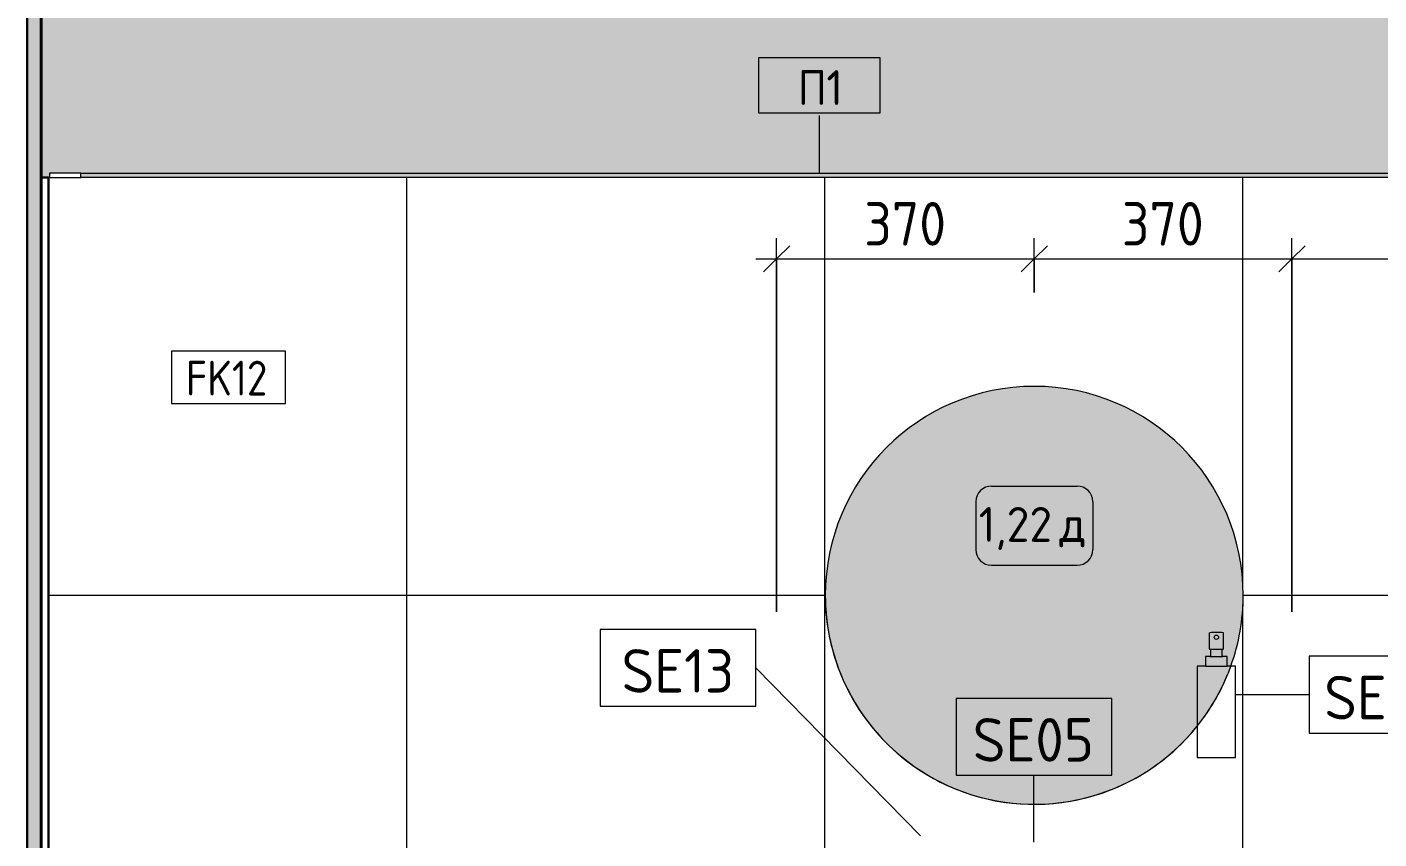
# Model space of a CAD drawing. Header units: millimetres. Extents: x 66053 to 88312, y -1987 to 8211.
# Drawn here: x 81170 to 83111, y 850 to 2016 of the extents above; entities that cross this region are included whole.
import ezdxf

# ---------------------------------------------------------------- set-up
doc = ezdxf.new("R2010")
doc.units = ezdxf.units.MM
for name, color, linetype, lineweight in [('A-ANNO-DIMS', 7, 'Continuous', 9), ('A-ANNO-DIMS-25', 7, 'Continuous', 9), ('A-FLOR-HRAL-IDEN', 7, 'Continuous', 9), ('A-GENM', 7, 'Continuous', 9), ('A-WALL-IDEN', 7, 'Continuous', 9), ('A-WALL-PATT', 7, 'Continuous', 9), ('I-FURN-IDEN', 7, 'Continuous', 9), ('I-WALL', 7, 'Continuous', 9), ('P-SANR-FIXT', 7, 'Continuous', 9), ('P-SANR-FIXT-IDEN', 7, 'Continuous', 9), ('Ограждение', 7, 'Continuous', 9), ('Поручни', 7, 'Continuous', 9)]:
    doc.layers.add(name, color=color, linetype=linetype, lineweight=lineweight)
for name, color, linetype, lineweight, true_color in [('A-WALL-4', 7, 'Continuous', 30, 0x3c3c3c), ('A-WALL-FNSH-2', 7, 'Continuous', 30, 0x3c3c3c), ('I-FURN-10', 7, 'Continuous', 9, 0xb9b9b9), ('I-FURN-11', 7, 'Continuous', 9, 0xc5c5c5), ('I-FURN-6', 7, 'Continuous', 9, 0xc0c0c0), ('I-FURN-7', 7, 'Continuous', 9, 0xacacac), ('I-FURN-9', 7, 'Continuous', 9, 0xd3d3d3), ('I-WALL-1', 7, 'Continuous', 9, 0x787878)]:
    doc.layers.add(name, color=color, linetype=linetype, lineweight=lineweight, true_color=true_color)
doc.layers.add('I-FURN-8', color=7, linetype='Continuous', lineweight=9, true_color=0x7f7f7f, transparency=0.7)
doc.styles.add('GOST Common_1', font='GOST_Common.ttf', dxfattribs={"width": 0.9, "height": 50})
doc.styles.add('GOST Common_2', font='GOST_Common.ttf', dxfattribs={"height": 50})
doc.styles.add('GOST Common_3', font='GOST_Common.ttf', dxfattribs={"height": 62.5})
doc.styles.add('ISOCPEUR_1', font='isocpeur.ttf', dxfattribs={"width": 0.9, "height": 62.5})
doc.dimstyles.new('ISO-2_5_0_9К_БОЛЬШОЙ', dxfattribs={"dimscale": 304.8, "dimtxt": 62.248823, "dimasz": 0.123031, "dimexe": 0.098425, "dimexo": 0.246063, "dimgap": 0, "dimtad": 1, "dimdec": 0, "dimrnd": 10, "dimzin": 0, "dimdsep": 46, "dimtxsty": 'ISOCPEUR_1', "dimblk1": 'OBLIQUE', "dimblk2": 'OBLIQUE', "dimsah": 1, "dimcen": 0.09, "dimdle": 0.098425, "dimazin": 0, "dimtfac": 1, "dimtdec": 4, "dimtix": 1, "dimtmove": 0, "dimatfit": 3, "dimfxl": 1, "dimtvp": 1, "dimtolj": 1, "dimtzin": 0, "dimarcsym": 2})

# ---------------------------------------------------------------- blocks, each defined once
blk = doc.blocks.new('Ограждение - Ограждение-30307474-1_14-4')
at = {"layer": 'Ограждение'}
blk.add_hatch(color=256, dxfattribs=at).paths.add_polyline_path([(6542.7, 1800), (7602.5, 1800), (7602.5, 1806), (5482.5, 1806), (5482.5, 1800), (6479.6, 1800)])
at = {"layer": 'Поручни'}
for p, q in [((5482.5, 1806), (5437.5, 1806)), ((5437.5, 1806), (5437.5, 1800)), ((5482.5, 1806), (7602.5, 1806)), ((5482.5, 1800), (5482.5, 1806)), ((5437.5, 1800), (5482.5, 1800)), ((7602.5, 1800), (5482.5, 1800))]:
    blk.add_line(p, q, dxfattribs=at)
blk = doc.blocks.new('зеркало круглое600д - 1_22д зеркало круглое d600-30456177-1_14-4')
at = {"layer": 'I-FURN-8'}
blk.add_hatch(color=256, dxfattribs=at).paths.add_polyline_path([(6851, 900), (6880.4, 901.4), (6909.6, 905.8), (6938.1, 912.9), (6965.8, 922.8), (6992.5, 935.4), (7017.7, 950.6), (7041.4, 968.1), (7063.2, 987.9), (7082.9, 1009.7), (7085, 1012.5), (7085, 1098.4), (7096.9, 1098.4), (7096.9, 1111.7), (7097.4, 1112.2), (7103.9, 1112.5), (7104.2, 1113.2), (7104.2, 1122.9), (7102.8, 1122.9), (7102.3, 1123.4), (7102.3, 1145.6), (7102.8, 1146.1), (7111.5, 1146.8), (7112.5, 1146.8), (7120.8, 1146.3), (7122.2, 1146.1), (7122.7, 1145.6), (7122.7, 1123.4), (7122.2, 1122.9), (7120.8, 1122.9), (7121.1, 1112.5), (7121.8, 1112.2), (7127.6, 1112.2), (7128.1, 1111.7), (7128.2, 1098.4), (7132.9, 1098.4), (7138.1, 1112.9), (7145.3, 1141.5), (7149.6, 1170.6), (7151, 1200), (7149.6, 1229.4), (7145.3, 1258.5), (7138.1, 1287.1), (7128.2, 1314.8), (7115.6, 1341.4), (7100.5, 1366.7), (7082.9, 1390.3), (7063.2, 1412.1), (7041.4, 1431.9), (7017.7, 1449.4), (6992.5, 1464.6), (6965.8, 1477.2), (6938.1, 1487.1), (6909.6, 1494.2), (6880.4, 1498.6), (6851, 1500), (6821.6, 1498.6), (6792.5, 1494.2), (6764, 1487.1), (6736.2, 1477.2), (6709.6, 1464.6), (6684.4, 1449.4), (6660.7, 1431.9), (6638.9, 1412.1), (6619.1, 1390.3), (6601.6, 1366.7), (6586.5, 1341.4), (6573.9, 1314.8), (6564, 1287.1), (6556.8, 1258.5), (6552.5, 1229.4), (6551, 1200), (6552.5, 1170.6), (6556.8, 1141.5), (6564, 1112.9), (6573.9, 1085.2), (6586.5, 1058.6), (6601.6, 1033.3), (6619.1, 1009.7), (6638.9, 987.9), (6660.7, 968.1), (6684.4, 950.6), (6709.6, 935.4), (6736.2, 922.8), (6764, 912.9), (6792.5, 905.8), (6821.6, 901.4), (6827.1, 901.2)])
h = blk.add_hatch(color=256, dxfattribs=at)
h.paths.add_polyline_path([(7128.1, 1098.4), (7129.1, 1088), (7132.2, 1098.4), (7128.2, 1098.4)])
h.paths.add_polyline_path([(7085, 1012.5), (7089.7, 1018.7), (7089.8, 1020.3), (7100.5, 1033.3), (7127.4, 1098.4), (7128.1, 1098.4), (7128.1, 1111.7), (7127.6, 1112.2), (7121.1, 1112.5), (7120.8, 1113.3), (7120.8, 1122.9), (7122.2, 1122.9), (7122.7, 1123.4), (7122.7, 1145.6), (7122.2, 1146.1), (7117.3, 1146.7), (7111.5, 1146.8), (7103.7, 1146.2), (7102.8, 1146.1), (7102.3, 1145.6), (7102.3, 1123.4), (7102.8, 1122.9), (7104.2, 1122.9), (7103.9, 1112.5), (7103.2, 1112.2), (7097.4, 1112.2), (7096.9, 1111.4), (7096.9, 1098.4), (7085, 1098.4), (7085, 1014.5)])
h = blk.add_hatch(color=256, dxfattribs=at)
h.paths.add_polyline_path([(7100.5, 1033.3), (7115.6, 1058.6), (7129.1, 1087.7), (7132.9, 1098.4), (7132.2, 1098.4), (7129.1, 1088), (7128.1, 1098.4), (7127.4, 1098.4), (7110.4, 1057.3)])
h.paths.add_polyline_path([(7089.7, 1018.7), (7096.9, 1028.9), (7089.8, 1020.3)])
at = {"layer": 'I-FURN-10'}
for start, end in [(322.7777, 337.9583), (338.0071, 340.1748)]:
    blk.add_arc((6851, 1200), 300, start, end, dxfattribs=at)
at = {"layer": 'I-FURN-11'}
blk.add_arc((6851, 1200), 300, 321.2859, 322.7777, dxfattribs=at)
at = {"layer": 'I-FURN-6'}
for start, end in [(0, 180), (180, 321.2859), (340.1748, 360)]:
    blk.add_arc((6851, 1200), 300, start, end, dxfattribs=at)
at = {"layer": 'I-FURN-7'}
for start, end in [(0, 180), (180, 230.625), (340.1748, 360), (247.5, 321.2859), (230.625, 247.5)]:
    blk.add_arc((6851, 1200), 300, start, end, dxfattribs=at)
at = {"layer": 'I-FURN-9'}
for start, end in [(321.2859, 337.9583), (338.0071, 340.1748)]:
    blk.add_arc((6851, 1200), 300, start, end, dxfattribs=at)
blk = doc.blocks.new('TOY_Диспансер мыло - Дозатор Elegance new 11654 019001 хром-30593950-1_14-4')
at = {"layer": 'A-GENM'}
for p, q in [((7102.3, 1145.6), (7102.3, 1123.4)), ((7122.7, 1123.4), (7122.7, 1145.6)), ((7096.9, 1111.7), (7096.9, 1098.4)), ((7103.2, 1112.2), (7097.4, 1112.2)), ((7102.8, 1122.9), (7104.2, 1122.9)), ((7103, 1112.2), (7121.8, 1112.2)), ((7104.2, 1122.9), (7120.8, 1122.9)), ((7104.2, 1122.9), (7104.2, 1113.2)), ((7120.8, 1113.2), (7120.8, 1122.9)), ((7120.8, 1122.9), (7122.2, 1122.9)), ((7127.6, 1112.2), (7121.8, 1112.2)), ((7128.1, 1098.4), (7128.1, 1111.7)), ((7096.9, 1098.4), (7085, 1098.4)), ((7085, 1098.4), (7085, 967.4)), ((7096.7, 1098.5), (7128.1, 1098.5)), ((7140, 1098.4), (7128.1, 1098.4)), ((7140, 967.4), (7140, 1098.4)), ((7085, 967.4), (7140, 967.4))]:
    blk.add_line(p, q, dxfattribs=at)
blk.add_circle((7112.5, 1139.8), 3.04, dxfattribs=at)
for centre, radius, start, end in [((7102.8, 1145.6), 0.5, 90, 180), ((7112.4, 1078.9), 67.9, 89.9095, 98.0905), ((7112.6, 1078.9), 67.9, 81.9095, 90.0905), ((7122.2, 1145.6), 0.5, 0, 90), ((7097.4, 1111.7), 0.5, 90, 180), ((7102.8, 1123.4), 0.5, 180, 270), ((7103.2, 1113.2), 0.988, 270, 0), ((7121.8, 1113.2), 0.988, 180, 270), ((7122.2, 1123.4), 0.5, 270, 0), ((7127.6, 1111.7), 0.5, 0, 90)]:
    blk.add_arc(centre, radius, start, end, dxfattribs=at)
blk = doc.blocks.new('М_ограждение - Типоразмер-25387795-1_14-4')
at = {"layer": 'A-FLOR-HRAL-IDEN'}
for p, q in [((6630, 1971.4), (6455, 1971.4)), ((6455, 1971.4), (6455, 1892.5)), ((6630, 1892.5), (6630, 1971.4)), ((6455, 1892.5), (6630, 1892.5))]:
    blk.add_line(p, q, dxfattribs=at)
blk = doc.blocks.new('М_стена_0001 - Типоразмер_без рамки-25382661-1_14-4')
at = {"layer": 'A-WALL-IDEN'}
for p, q in [((6614.6, 2448.5), (6451.3, 2448.5)), ((6451.3, 2448.5), (6451.3, 2373.5)), ((6614.6, 2373.5), (6614.6, 2448.5)), ((6451.3, 2373.5), (6614.6, 2373.5))]:
    blk.add_line(p, q, dxfattribs=at)
blk = doc.blocks.new('Марка_Мебель - В прямоуг_Balcon_Марка-25523697-1_14-4')
at = {"layer": 'I-FURN-IDEN'}
for p, q in [((6789.7, 1356.9), (6912.4, 1356.9)), ((6767.2, 1334.4), (6767.2, 1265.4)), ((6934.9, 1334.4), (6934.9, 1265.6)), ((6789.5, 1243.1), (6912.4, 1243.1))]:
    blk.add_line(p, q, dxfattribs=at)
for centre, radius, start, end in [((6789.7, 1334.4), 22.5, 90, 180), ((6912.4, 1334.4), 22.5, 0, 90), ((6789.5, 1265.4), 22.3, 180, 270), ((6912.4, 1265.6), 22.5, 270, 0)]:
    blk.add_arc(centre, radius, start, end, dxfattribs=at)
blk = doc.blocks.new('М_сантехническая_рамка1 - В рамке-30590747-1_14-4')
at = {"layer": 'P-SANR-FIXT-IDEN'}
for p, q in [((6304.7, 715.7), (6081.3, 715.7)), ((6081.3, 715.7), (6081.3, 605.3)), ((6304.7, 605.3), (6304.7, 715.7)), ((6081.3, 605.3), (6304.7, 605.3))]:
    blk.add_line(p, q, dxfattribs=at)
blk = doc.blocks.new('DIMBLOCK46-1_14-4')
at = {"layer": 'A-ANNO-DIMS-25'}
for p, q in [((82246.4, 1176.5), (82246.4, 1712.9)), ((82616.3, 1634.5), (82616.3, 1712.9)), ((82216.4, 1682.9), (82616.3, 1682.9)), ((82246.4, 1682.9), (82246.4, 1176.5)), ((82616.3, 1682.9), (82616.3, 1634.5))]:
    blk.add_line(p, q, dxfattribs=at)
at = {"layer": 'A-ANNO-DIMS-25', "lineweight": 20}
for p, q in [((82246.4, 1682.9), (82265.1, 1701.7)), ((82616.3, 1682.9), (82635, 1701.7)), ((82246.4, 1682.9), (82227.6, 1664.2)), ((82616.3, 1682.9), (82597.5, 1664.2))]:
    blk.add_line(p, q, dxfattribs=at)
at = {"layer": 'A-ANNO-DIMS-25', "color": 0, "insert": (82372.1, 1764.6), "char_height": 62.5, "width": 142.215, "attachment_point": 1, "line_spacing_factor": 1.149209, "style": 'ISOCPEUR_1'}
blk.add_mtext('370', dxfattribs=at)
blk = doc.blocks.new('_Oblique')
at = {"color": 0, "linetype": 'ByBlock', "lineweight": -2}
blk.add_line((-0.5, -0.5), (0.5, 0.5), dxfattribs=at)
blk = doc.blocks.new('DIMBLOCK47-1_14-4')
at = {"layer": 'A-ANNO-DIMS-25'}
for p, q in [((82616.3, 1634.5), (82616.3, 1712.9)), ((82986.2, 1176.5), (82986.2, 1712.9)), ((82616.3, 1682.9), (82986.2, 1682.9)), ((82616.3, 1682.9), (82616.3, 1634.5)), ((82986.2, 1682.9), (82986.2, 1176.5))]:
    blk.add_line(p, q, dxfattribs=at)
at = {"layer": 'A-ANNO-DIMS-25', "lineweight": 20}
for p, q in [((82616.3, 1682.9), (82635, 1701.7)), ((82986.2, 1682.9), (83005, 1701.7)), ((82616.3, 1682.9), (82597.5, 1664.2)), ((82986.2, 1682.9), (82967.5, 1664.2))]:
    blk.add_line(p, q, dxfattribs=at)
at = {"layer": 'A-ANNO-DIMS-25', "color": 0, "insert": (82742, 1764.6), "char_height": 62.5, "width": 142.215, "attachment_point": 1, "line_spacing_factor": 1.149209, "style": 'ISOCPEUR_1'}
blk.add_mtext('370', dxfattribs=at)
blk = doc.blocks.new('DIMBLOCK48-1_14-4')
at = {"layer": 'A-ANNO-DIMS-25'}
for p, q in [((82986.2, 1176.5), (82986.2, 1712.9)), ((83412.9, 1634.5), (83412.9, 1712.9)), ((82986.2, 1682.9), (83442.9, 1682.9)), ((82986.2, 1682.9), (82986.2, 1176.5)), ((83412.9, 1682.9), (83412.9, 1634.5))]:
    blk.add_line(p, q, dxfattribs=at)
at = {"layer": 'A-ANNO-DIMS-25', "lineweight": 20}
for p, q in [((82986.2, 1682.9), (83005, 1701.7)), ((83412.9, 1682.9), (83431.7, 1701.7)), ((82986.2, 1682.9), (82967.5, 1664.2)), ((83412.9, 1682.9), (83394.2, 1664.2))]:
    blk.add_line(p, q, dxfattribs=at)
at = {"layer": 'A-ANNO-DIMS-25', "color": 0, "insert": (83137.3, 1764.6), "char_height": 62.5, "width": 149.397, "attachment_point": 1, "line_spacing_factor": 1.149209, "style": 'ISOCPEUR_1'}
blk.add_mtext('430', dxfattribs=at)

msp = doc.modelspace()

# ---------------------------------------------------------------- hatches: boundary and pattern name
at = {"layer": 'A-WALL-PATT'}
msp.add_hatch(color=256, dxfattribs=at).paths.add_polyline_path([(81202.7, 1800), (81202.7, 1806), (83412.7, 1806), (83412.7, 1800), (83424.2, 1800), (83424.2, 3400), (81191.2, 3400), (81191.2, 1800), (81201.2, 1800)])
h = msp.add_hatch(dxfattribs=at)
h.set_pattern_fill('FP_20', color=256, style=0, pattern_type=2)
h.set_pattern_definition([(90, (83515.25, 0), (-600, 4e-14), []), (180, (83515.25, 0), (-7e-14, -600), [])])
h.paths.add_polyline_path([(82594.8, 793.7), (82595, 793.9), (82595.1, 794.9), (82595.4, 795.1), (82595.6, 795.3), (82595.6, 795.7), (82596.3, 795.2), (82596.6, 795.4), (82596.3, 796), (82596.8, 796.1), (82595.7, 798.9), (82595.8, 807.1), (82595.5, 807.1), (82595.3, 806.2), (82595.2, 806.3), (82595, 810.5), (82594.7, 801.2), (82594.7, 794.6), (82594.8, 793.7)])
h.paths.add_polyline_path([(81450.5, 0), (81715.2, 0), (81715.2, 264.8), (81678.9, 264.7), (81715, 400), (81715.2, 400), (81715.2, 600), (82296.3, 600), (82296.3, 700), (82592.8, 700), (82594.6, 790.7), (82594.6, 791.1), (82594.6, 802.7), (82595.2, 822), (82595.9, 843), (82595.6, 842.1), (82595.8, 844.8), (82596, 845), (82596, 845.5), (82635.6, 845.3), (82636, 830.8), (82637.3, 782.4), (82638.7, 700), (82936.3, 700), (82936.3, 535), (82646.3, 535), (82646.3, 476), (82651, 470), (82655, 460.4), (82656.3, 450), (82655, 439.6), (82651, 430), (82646.3, 424), (82646.3, 346), (82586.3, 346), (82586.3, 424), (82581.7, 430), (82577.7, 439.6), (82576.3, 450), (82577.7, 460.4), (82581.7, 470), (82586.3, 476), (82586.3, 535), (82315.2, 535), (82315.2, 0), (83414.2, 0), (83414.2, 1800), (81201.2, 1800), (81201.2, 0), (81316.1, 0), (81450.5, 36.1)])
h.paths.add_polyline_path([(82636.5, 783.6), (82637.2, 787.4), (82636.9, 786.2), (82636.5, 783.9)])
h.paths.add_polyline_path([(82636.7, 792.4), (82637.1, 793.7), (82636.4, 809.2), (82636, 808.4), (82635.7, 804.8), (82635.6, 804.5), (82635.8, 798.3), (82635, 796.6), (82635.8, 797), (82635.5, 796.4), (82635.9, 796.1), (82635.9, 795.8), (82636.2, 795.7), (82636.3, 795.2), (82636.5, 794.9), (82636.8, 794.9), (82636.7, 792.6)])
h.paths.add_polyline_path([(82634.7, 796.1), (82635, 796.5), (82634.9, 796.4), (82634.8, 796.2)])
h.paths.add_polyline_path([(82595, 812.5), (82595.5, 813), (82595, 813.9), (82595, 812.9)])
h.paths.add_polyline_path([(82636.5, 812.5), (82636.2, 813.3), (82636.2, 812.9), (82636.4, 812.6)])
h.paths.add_polyline_path([(82636.2, 813.9), (82636.5, 814.3), (82636.2, 814.2), (82636.2, 814)])
h.paths.add_polyline_path([(82595.5, 814.6), (82595.3, 814.7), (82595.4, 814.6)])
h.paths.add_polyline_path([(82595.5, 814.8), (82595.4, 815.2), (82595.1, 815.2), (82595.1, 814.9), (82595.4, 814.9)])
h.paths.add_polyline_path([(82595.3, 839.7), (82595.4, 843.7), (82595.3, 840.5)])
h.paths.add_polyline_path([(82616.3, 900), (82586.9, 901.4), (82557.8, 905.8), (82529.2, 912.9), (82501.5, 922.8), (82474.9, 935.4), (82449.6, 950.6), (82426, 968.1), (82404.2, 987.9), (82384.4, 1009.7), (82366.8, 1033.3), (82351.7, 1058.6), (82339.1, 1085.2), (82329.2, 1112.9), (82322, 1141.5), (82317.7, 1170.6), (82316.3, 1200), (82317.7, 1229.4), (82322, 1258.5), (82329.2, 1287.1), (82339.1, 1314.8), (82351.7, 1341.4), (82366.8, 1366.7), (82384.4, 1390.3), (82404.2, 1412.1), (82426, 1431.9), (82449.6, 1449.4), (82474.9, 1464.6), (82501.5, 1477.2), (82529.2, 1487.1), (82557.8, 1494.2), (82586.9, 1498.6), (82616.3, 1500), (82645.7, 1498.6), (82674.8, 1494.2), (82703.4, 1487.1), (82731.1, 1477.2), (82757.7, 1464.6), (82783, 1449.4), (82806.6, 1431.9), (82828.4, 1412.1), (82848.2, 1390.3), (82865.7, 1366.7), (82880.9, 1341.4), (82893.4, 1314.8), (82903.4, 1287.1), (82910.5, 1258.5), (82914.8, 1229.4), (82916.3, 1200), (82914.8, 1170.6), (82910.5, 1141.5), (82903.4, 1112.9), (82898.2, 1098.4), (82905.2, 1098.4), (82905.2, 967.4), (82850.2, 967.4), (82850.2, 1012.5), (82848.2, 1009.7), (82828.4, 987.9), (82806.6, 968.1), (82783, 950.6), (82757.7, 935.4), (82731.1, 922.8), (82703.4, 912.9), (82674.8, 905.8), (82645.7, 901.4)])
at = {"layer": 'I-WALL-1'}
h = msp.add_hatch(dxfattribs=at)
h.set_pattern_fill('FP_18', color=256, style=0, pattern_type=2)
h.set_pattern_definition([(0, (75765.249, 0), (30.48, 7.62), [2.515, -20.345, 2.515, -20.345, -121.92]), (0, (75765.249, 0), (30.48, 7.62), [-45.72, 2.515, -43.205, 2.515, -20.345, -53.34]), (0, (75765.249, 0), (30.48, 7.62), [-114.3, 2.515, -12.725, 2.515, -35.585]), (120, (75776.679, 3.81), (-21.839114, 22.586454), [2.515, -20.345, 2.515, -20.345, -121.92]), (120, (75776.679, 3.81), (-21.839114, 22.586454), [-45.72, 2.515, -43.205, 2.515, -20.345, -53.34]), (120, (75776.679, 3.81), (-21.839114, 22.586454), [-114.3, 2.515, -12.725, 2.515, -35.585]), (240, (75780.489, 19.05), (-8.640886, -30.206454), [2.515, -20.345, 2.515, -20.345, -121.92]), (240, (75780.489, 19.05), (-8.640886, -30.206454), [-45.72, 2.515, -43.205, 2.515, -20.345, -53.34]), (240, (75780.489, 19.05), (-8.640886, -30.206454), [-114.3, 2.515, -12.725, 2.515, -35.585])])
h.paths.add_polyline_path([(81170.2, 0), (81190.2, 0), (81190.2, 3470), (81170.2, 3470), (81170.2, 480.3)])

# ---------------------------------------------------------------- linework, layer by layer
at = {"layer": 'A-FLOR-HRAL-IDEN'}
msp.add_line((82307.7, 1806), (82307.7, 1889), dxfattribs=at)
at = {"layer": 'A-WALL-4'}
msp.add_line((81170.2, -5.4), (81170.2, 3880.2), dxfattribs=at)
at = {"layer": 'A-WALL-FNSH-2'}
for p, q in [((81190.2, 3400), (81190.2, 0)), ((81191.2, 0), (81191.2, 3400)), ((81201.2, 1800), (81190.2, 1800)), ((81201.2, 0), (81201.2, 1800))]:
    msp.add_line(p, q, dxfattribs=at)
at = {"layer": 'I-WALL'}
msp.add_line((81202.7, 1800), (81201.2, 1800), dxfattribs=at)
at = {"layer": 'P-SANR-FIXT-IDEN'}
for p, q in [((82453, 855), (82216.5, 1095.9)), ((82905.2, 1057.5), (83011.1, 1057.5)), ((82615.8, 845.5), (82615.8, 941.7))]:
    msp.add_line(p, q, dxfattribs=at)

# ---------------------------------------------------------------- block references
at = {"layer": 'A-FLOR-HRAL-IDEN'}
msp.add_blockref('М_ограждение - Типоразмер-25387795-1_14-4', (75765.2, 0), dxfattribs=at)
at = {"layer": 'A-WALL-IDEN'}
msp.add_blockref('М_стена_0001 - Типоразмер_без рамки-25382661-1_14-4', (74926.5, -898.1), dxfattribs=at)
at = {"layer": 'I-FURN-7'}
msp.add_blockref('зеркало круглое600д - 1_22д зеркало круглое d600-30456177-1_14-4', (75765.2, 0), dxfattribs=at)
at = {"layer": 'I-FURN-IDEN'}
msp.add_blockref('Марка_Мебель - В прямоуг_Balcon_Марка-25523697-1_14-4', (75765.2, 0), dxfattribs=at)
at = {"layer": 'P-SANR-FIXT'}
msp.add_blockref('TOY_Диспансер мыло - Дозатор Elegance new 11654 019001 хром-30593950-1_14-4', (75765.2, 0), dxfattribs=at)
at = {"layer": 'P-SANR-FIXT-IDEN'}
for p in [(75911.9, 435.4), (76929.7, 397), (76422.8, 336.4)]:
    msp.add_blockref('М_сантехническая_рамка1 - В рамке-30590747-1_14-4', p, dxfattribs=at)
at = {"layer": 'Поручни'}
msp.add_blockref('Ограждение - Ограждение-30307474-1_14-4', (75765.2, 0), dxfattribs=at)

# ---------------------------------------------------------------- texts
at = {"layer": 'A-FLOR-HRAL-IDEN', "char_height": 50, "attachment_point": 1, "style": 'GOST Common_2'}
for s, insert, width in [('\\fGOST Common|b0|i0|c204|p34|;П', (82276.5, 1953.9), 50.105), ('\\fGOST Common|b0|i0|c204|p34|;1', (82317.8, 1953.9), 30.063)]:
    msp.add_mtext(s, dxfattribs=dict(at, insert=insert, width=width))
at = {"layer": 'A-WALL-IDEN', "insert": (81398.2, 1536.8), "char_height": 50, "width": 151.519, "attachment_point": 1, "style": 'GOST Common_1'}
msp.add_mtext('FK12', dxfattribs=at)
at = {"layer": 'I-FURN-IDEN', "char_height": 50, "attachment_point": 1, "style": 'GOST Common_2'}
for s, insert, width in [('1,22', (82536.5, 1326.8), 140.295), ('\\fGOST Common|b0|i0|c204|p34|;д', (82652.3, 1326.8), 44.093)]:
    msp.add_mtext(s, dxfattribs=dict(at, insert=insert, width=width))
at = {"layer": 'P-SANR-FIXT-IDEN', "char_height": 62.5, "attachment_point": 1, "style": 'GOST Common_3'}
for s, insert, width in [('SE13', (82023.7, 1122.8), 206.435), ('SE04', (83032.4, 1084.4), 228.481), ('SE05', (82527.9, 1023.8), 222.468)]:
    msp.add_mtext(s, dxfattribs=dict(at, insert=insert, width=width))

# ---------------------------------------------------------------- dimensions: what is measured, and where the dimension line sits
at = {"layer": 'A-ANNO-DIMS'}
for base, p1, p2, override, picture, middle in [((82616.3, 1682.9), (82246.4, 1251.5), (82616.3, 1709.5), {"dimpost": '<>', "dimfxl": 588.711394}, 'DIMBLOCK46-1_14-4', (82431.3, 1714.2)), ((82986.2, 1682.9), (82616.3, 1709.5), (82986.2, 1251.5), {"dimpost": '<>', "dimfxl": 588.711394}, 'DIMBLOCK47-1_14-4', (82801.2, 1714.2)), ((83412.9, 1682.9), (82986.2, 1251.5), (83412.9, 1709.5), {"dimpost": '<>', "dimfxl": 625.964302}, 'DIMBLOCK48-1_14-4', (83199.6, 1714.2))]:
    dim = msp.add_linear_dim(base=base, p1=p1, p2=p2, dimstyle='ISO-2_5_0_9К_БОЛЬШОЙ', override=override, dxfattribs=at)
    dim.commit()
    dim.dimension.update_dxf_attribs({"geometry": picture, "text_midpoint": middle})

doc.saveas('drawing.dxf')
